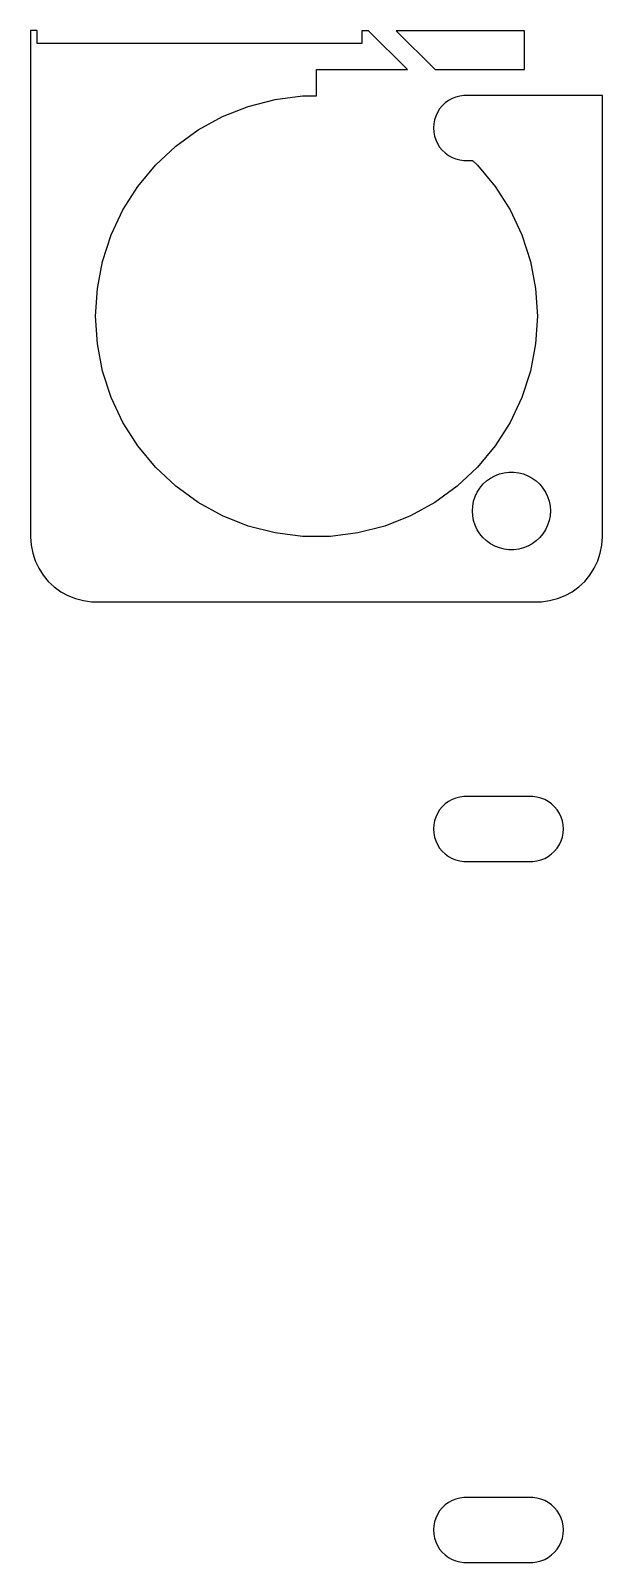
# Model space of a CAD drawing. Header units: metres. Extents: x -22 to 22, y 12 to 130.
import ezdxf

# ---------------------------------------------------------------- set-up
doc = ezdxf.new("R2010")
doc.units = ezdxf.units.M

msp = doc.modelspace()

# ---------------------------------------------------------------- linework, layer by layer
for p, q in [((-21.5, 130), (-22, 130)), ((-22, 130), (-22, 91)), ((-21.5, 129), (-21.5, 130)), ((4.00986, 129.99), (3.5, 129.99)), ((3.5, 129.99), (3.5, 129)), ((6.99998, 127), (4.00986, 129.99)), ((16, 129.99), (6.13118, 129.99)), ((6.13118, 129.99), (9.12131, 127)), ((16, 127), (16, 129.99)), ((3.5, 129), (-21.5, 129)), ((0, 124.966), (0, 127)), ((0, 127), (6.99998, 127)), ((9.12131, 127), (16, 127)), ((-7.23824, 123.382), (-5.25328, 124.168)), ((-5.25328, 124.168), (-3.18547, 124.699)), ((-3.18547, 124.699), (-1.06743, 124.966)), ((-1.06743, 124.966), (0, 124.966)), ((9.47745, 123.969), (9.30922, 123.704)), ((9.67757, 124.211), (9.47745, 123.969)), ((9.90643, 124.426), (9.67757, 124.211)), ((10.1604, 124.611), (9.90643, 124.426)), ((10.4355, 124.762), (10.1604, 124.611)), ((10.7274, 124.878), (10.4355, 124.762)), ((11.0315, 124.956), (10.7274, 124.878)), ((11.343, 124.995), (11.0315, 124.956)), ((11.5, 124.995), (11.343, 124.995)), ((22, 125), (11.5, 125)), ((11.5, 125), (11.5, 124.995)), ((22, 91), (22, 125)), ((-9.10905, 122.354), (-7.23824, 123.382)), ((9.0197, 122.813), (9, 122.5)), ((9.07854, 123.122), (9.0197, 122.813)), ((9.17555, 123.42), (9.07854, 123.122)), ((9.30922, 123.704), (9.17555, 123.42)), ((-10.8362, 121.099), (-9.10905, 122.354)), ((9, 122.5), (9.0197, 122.187)), ((9.0197, 122.187), (9.07854, 121.878)), ((9.07854, 121.878), (9.17555, 121.58)), ((9.17555, 121.58), (9.30922, 121.296)), ((-12.3925, 119.637), (-10.8362, 121.099)), ((9.30922, 121.296), (9.47745, 121.031)), ((9.47745, 121.031), (9.67757, 120.789)), ((9.67757, 120.789), (9.90643, 120.574)), ((9.90643, 120.574), (10.1604, 120.389)), ((10.1604, 120.389), (10.4355, 120.238)), ((-13.7533, 117.992), (-12.3925, 119.637)), ((10.4355, 120.238), (10.7274, 120.122)), ((10.7274, 120.122), (11.0315, 120.044)), ((11.0315, 120.044), (11.343, 120.005)), ((11.343, 120.005), (12.001, 120.005)), ((12.001, 120.005), (12.3925, 119.637)), ((12.3925, 119.637), (13.7533, 117.992)), ((-14.8972, 116.19), (-13.7533, 117.992)), ((13.7533, 117.992), (14.8972, 116.19)), ((-15.8062, 114.258), (-14.8972, 116.19)), ((14.8972, 116.19), (15.8062, 114.258)), ((-16.4659, 112.228), (-15.8062, 114.258)), ((15.8062, 114.258), (16.4659, 112.228)), ((-16.8659, 110.131), (-16.4659, 112.228)), ((16.4659, 112.228), (16.8659, 110.131)), ((-17, 108), (-16.8659, 110.131)), ((16.8659, 110.131), (17, 108)), ((-16.8659, 105.869), (-17, 108)), ((17, 108), (16.8659, 105.869)), ((-16.4659, 103.772), (-16.8659, 105.869)), ((16.8659, 105.869), (16.4659, 103.772)), ((-15.8062, 101.742), (-16.4659, 103.772)), ((16.4659, 103.772), (15.8062, 101.742)), ((-14.8972, 99.8102), (-15.8062, 101.742)), ((15.8062, 101.742), (14.8972, 99.8102)), ((-13.7533, 98.0077), (-14.8972, 99.8102)), ((14.8972, 99.8102), (13.7533, 98.0077)), ((-12.3925, 96.3627), (-13.7533, 98.0077)), ((13.7533, 98.0077), (12.3925, 96.3627)), ((-10.8362, 94.9013), (-12.3925, 96.3627)), ((12.3925, 96.3627), (10.8362, 94.9013)), ((13.3925, 95.533), (13.7227, 95.7145)), ((13.7227, 95.7145), (14.0729, 95.8532)), ((14.0729, 95.8532), (14.4379, 95.9469)), ((14.4379, 95.9469), (14.8116, 95.9941)), ((14.8116, 95.9941), (15.1884, 95.9941)), ((15.1884, 95.9941), (15.5621, 95.9469)), ((15.5621, 95.9469), (15.927, 95.8532)), ((15.927, 95.8532), (16.2773, 95.7145)), ((16.2773, 95.7145), (16.6075, 95.533)), ((-9.10905, 93.6464), (-10.8362, 94.9013)), ((10.8362, 94.9013), (9.10905, 93.6464)), ((12.2107, 94.1044), (12.3711, 94.4453)), ((12.3711, 94.4453), (12.5729, 94.7634)), ((12.5729, 94.7634), (12.8131, 95.0536)), ((12.8131, 95.0536), (13.0877, 95.3116)), ((13.0877, 95.3116), (13.3925, 95.533)), ((16.6075, 95.533), (16.9123, 95.3116)), ((16.9123, 95.3116), (17.1869, 95.0536)), ((17.1869, 95.0536), (17.427, 94.7634)), ((17.427, 94.7634), (17.6289, 94.4453)), ((17.6289, 94.4453), (17.7893, 94.1044)), ((-7.23824, 92.618), (-9.10905, 93.6464)), ((9.10905, 93.6464), (7.23824, 92.618)), ((12, 93), (12.0237, 93.376)), ((12.0237, 93.376), (12.0942, 93.7461)), ((12.0942, 93.7461), (12.2107, 94.1044)), ((17.7893, 94.1044), (17.9057, 93.7461)), ((17.9057, 93.7461), (17.9763, 93.376)), ((17.9763, 93.376), (18, 93)), ((-5.25328, 91.832), (-7.23824, 92.618)), ((7.23824, 92.618), (5.25328, 91.832)), ((12.0237, 92.624), (12, 93)), ((12.0942, 92.2539), (12.0237, 92.624)), ((12.2107, 91.8956), (12.0942, 92.2539)), ((17.9057, 92.2539), (17.7893, 91.8956)), ((17.9763, 92.624), (17.9057, 92.2539)), ((18, 93), (17.9763, 92.624)), ((-22, 91), (-21.9606, 90.3733)), ((-3.18547, 91.3011), (-5.25328, 91.832)), ((-1.06743, 91.0336), (-3.18547, 91.3011)), ((1.06743, 91.0336), (-1.06743, 91.0336)), ((3.18547, 91.3011), (1.06743, 91.0336)), ((5.25328, 91.832), (3.18547, 91.3011)), ((12.3711, 91.5547), (12.2107, 91.8956)), ((12.5729, 91.2366), (12.3711, 91.5547)), ((12.8131, 90.9464), (12.5729, 91.2366)), ((13.0877, 90.6885), (12.8131, 90.9464)), ((17.1869, 90.9464), (16.9123, 90.6885)), ((17.427, 91.2366), (17.1869, 90.9464)), ((17.6289, 91.5547), (17.427, 91.2366)), ((17.7893, 91.8956), (17.6289, 91.5547)), ((21.9606, 90.3733), (22, 91)), ((-21.9606, 90.3733), (-21.8429, 89.7566)), ((-21.8429, 89.7566), (-21.6489, 89.1594)), ((13.3925, 90.467), (13.0877, 90.6885)), ((13.7227, 90.2855), (13.3925, 90.467)), ((14.0729, 90.1468), (13.7227, 90.2855)), ((14.4379, 90.0531), (14.0729, 90.1468)), ((14.8116, 90.0059), (14.4379, 90.0531)), ((15.1884, 90.0059), (14.8116, 90.0059)), ((15.5621, 90.0531), (15.1884, 90.0059)), ((15.927, 90.1468), (15.5621, 90.0531)), ((16.2773, 90.2855), (15.927, 90.1468)), ((16.6075, 90.467), (16.2773, 90.2855)), ((16.9123, 90.6885), (16.6075, 90.467)), ((21.6489, 89.1594), (21.8429, 89.7566)), ((21.8429, 89.7566), (21.9606, 90.3733)), ((-21.6489, 89.1594), (-21.3815, 88.5912)), ((-21.3815, 88.5912), (-21.0451, 88.0611)), ((21.0451, 88.0611), (21.3815, 88.5912)), ((21.3815, 88.5912), (21.6489, 89.1594)), ((-21.0451, 88.0611), (-20.6448, 87.5773)), ((-20.6448, 87.5773), (-20.1871, 87.1474)), ((20.1871, 87.1474), (20.6448, 87.5773)), ((20.6448, 87.5773), (21.0451, 88.0611)), ((-20.1871, 87.1474), (-19.6791, 86.7784)), ((-19.6791, 86.7784), (-19.1289, 86.4759)), ((-19.1289, 86.4759), (-18.5451, 86.2447)), ((-18.5451, 86.2447), (-17.9369, 86.0886)), ((17.9369, 86.0886), (18.5451, 86.2447)), ((18.5451, 86.2447), (19.1289, 86.4759)), ((19.1289, 86.4759), (19.6791, 86.7784)), ((19.6791, 86.7784), (20.1871, 87.1474)), ((-17.9369, 86.0886), (-17.3139, 86.0099)), ((-17.3139, 86.0099), (17.3139, 86.0099)), ((17.3139, 86.0099), (17.9369, 86.0886)), ((10.7274, 70.8776), (10.4355, 70.7621)), ((11.0315, 70.9557), (10.7274, 70.8776)), ((11.343, 70.9951), (11.0315, 70.9557)), ((16.657, 70.9951), (11.343, 70.9951)), ((16.9684, 70.9557), (16.657, 70.9951)), ((17.2725, 70.8776), (16.9684, 70.9557)), ((17.5644, 70.7621), (17.2725, 70.8776)), ((9.30922, 69.7044), (9.17555, 69.4203)), ((9.47745, 69.9695), (9.30922, 69.7044)), ((9.67757, 70.2114), (9.47745, 69.9695)), ((9.90643, 70.4263), (9.67757, 70.2114)), ((10.1604, 70.6108), (9.90643, 70.4263)), ((10.4355, 70.7621), (10.1604, 70.6108)), ((17.8396, 70.6108), (17.5644, 70.7621)), ((18.0936, 70.4263), (17.8396, 70.6108)), ((18.3224, 70.2114), (18.0936, 70.4263)), ((18.5225, 69.9695), (18.3224, 70.2114)), ((18.6908, 69.7044), (18.5225, 69.9695)), ((18.8244, 69.4203), (18.6908, 69.7044)), ((9.0197, 68.8133), (9, 68.5)), ((9, 68.5), (9.0197, 68.1867)), ((9.07854, 69.1217), (9.0197, 68.8133)), ((9.17555, 69.4203), (9.07854, 69.1217)), ((18.9214, 69.1217), (18.8244, 69.4203)), ((18.9803, 68.8133), (18.9214, 69.1217)), ((19, 68.5), (18.9803, 68.8133)), ((18.9803, 68.1867), (19, 68.5)), ((9.0197, 68.1867), (9.07854, 67.8783)), ((9.07854, 67.8783), (9.17555, 67.5797)), ((9.17555, 67.5797), (9.30922, 67.2956)), ((9.30922, 67.2956), (9.47745, 67.0305)), ((18.5225, 67.0305), (18.6908, 67.2956)), ((18.6908, 67.2956), (18.8244, 67.5797)), ((18.8244, 67.5797), (18.9214, 67.8783)), ((18.9214, 67.8783), (18.9803, 68.1867)), ((9.47745, 67.0305), (9.67757, 66.7886)), ((9.67757, 66.7886), (9.90643, 66.5737)), ((9.90643, 66.5737), (10.1604, 66.3892)), ((10.1604, 66.3892), (10.4355, 66.2379)), ((10.4355, 66.2379), (10.7274, 66.1223)), ((10.7274, 66.1223), (11.0315, 66.0443)), ((16.9684, 66.0443), (17.2725, 66.1223)), ((17.2725, 66.1223), (17.5644, 66.2379)), ((17.5644, 66.2379), (17.8396, 66.3892)), ((17.8396, 66.3892), (18.0936, 66.5737)), ((18.0936, 66.5737), (18.3224, 66.7886)), ((18.3224, 66.7886), (18.5225, 67.0305)), ((11.0315, 66.0443), (11.343, 66.0049)), ((11.343, 66.0049), (16.657, 66.0049)), ((16.657, 66.0049), (16.9684, 66.0443)), ((10.1604, 16.6108), (9.90643, 16.4263)), ((10.4355, 16.7621), (10.1604, 16.6108)), ((10.7274, 16.8776), (10.4355, 16.7621)), ((11.0315, 16.9557), (10.7274, 16.8776)), ((11.343, 16.9951), (11.0315, 16.9557)), ((16.657, 16.9951), (11.343, 16.9951)), ((16.9684, 16.9557), (16.657, 16.9951)), ((17.2725, 16.8776), (16.9684, 16.9557)), ((17.5644, 16.7621), (17.2725, 16.8776)), ((17.8396, 16.6108), (17.5644, 16.7621)), ((18.0936, 16.4263), (17.8396, 16.6108)), ((9.17555, 15.4203), (9.07854, 15.1217)), ((9.30922, 15.7044), (9.17555, 15.4203)), ((9.47745, 15.9695), (9.30922, 15.7044)), ((9.67757, 16.2114), (9.47745, 15.9695)), ((9.90643, 16.4263), (9.67757, 16.2114)), ((18.3224, 16.2114), (18.0936, 16.4263)), ((18.5225, 15.9695), (18.3224, 16.2114)), ((18.6908, 15.7044), (18.5225, 15.9695)), ((18.8244, 15.4203), (18.6908, 15.7044)), ((18.9214, 15.1217), (18.8244, 15.4203)), ((9.0197, 14.8133), (9, 14.5)), ((9, 14.5), (9.0197, 14.1867)), ((9.07854, 15.1217), (9.0197, 14.8133)), ((9.0197, 14.1867), (9.07854, 13.8783)), ((18.9803, 14.8133), (18.9214, 15.1217)), ((18.9214, 13.8783), (18.9803, 14.1867)), ((19, 14.5), (18.9803, 14.8133)), ((18.9803, 14.1867), (19, 14.5)), ((9.07854, 13.8783), (9.17555, 13.5797)), ((9.17555, 13.5797), (9.30922, 13.2956)), ((9.30922, 13.2956), (9.47745, 13.0305)), ((9.47745, 13.0305), (9.67757, 12.7886)), ((18.3224, 12.7886), (18.5225, 13.0305)), ((18.5225, 13.0305), (18.6908, 13.2956)), ((18.6908, 13.2956), (18.8244, 13.5797)), ((18.8244, 13.5797), (18.9214, 13.8783)), ((9.67757, 12.7886), (9.90643, 12.5737)), ((9.90643, 12.5737), (10.1604, 12.3892)), ((10.1604, 12.3892), (10.4355, 12.2379)), ((10.4355, 12.2379), (10.7274, 12.1223)), ((10.7274, 12.1223), (11.0315, 12.0443)), ((11.0315, 12.0443), (11.343, 12.0049)), ((11.343, 12.0049), (16.657, 12.0049)), ((16.657, 12.0049), (16.9684, 12.0443)), ((16.9684, 12.0443), (17.2725, 12.1223)), ((17.2725, 12.1223), (17.5644, 12.2379)), ((17.5644, 12.2379), (17.8396, 12.3892)), ((17.8396, 12.3892), (18.0936, 12.5737)), ((18.0936, 12.5737), (18.3224, 12.7886))]:
    msp.add_line(p, q)

doc.saveas('drawing.dxf')
